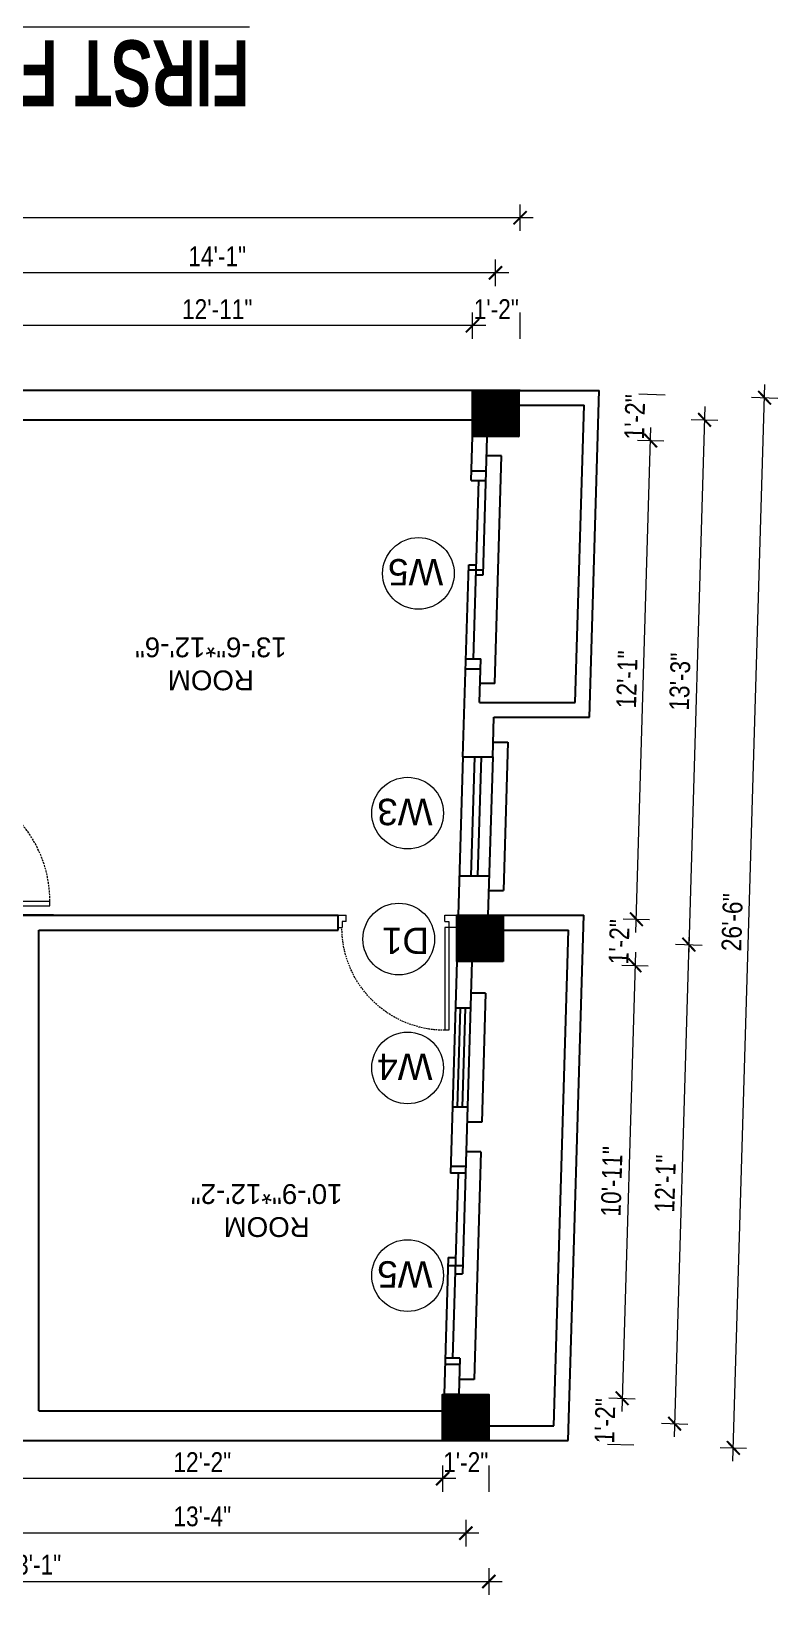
# Model space of a CAD drawing. Header units: inches. Extents: x -9985691 to 3643, y -3270716 to 4788.
# Drawn here: x -4967160.7 to -4966934.5, y -3265308.4 to -3264834.8 of the extents above; entities that cross this region are included whole.
import ezdxf

# ---------------------------------------------------------------- set-up
doc = ezdxf.new("R2010")
doc.units = ezdxf.units.IN
doc.header["$LTSCALE"] = 2
doc.header["$MEASUREMENT"] = 0
doc.header["$PDMODE"] = 34
doc.linetypes.add('HIDDEN', pattern=[0.375, 0.25, -0.125])
doc.layers.get('0').update_dxf_attribs({"linetype": 'CONTINUOUS'})
doc.layers.get('DEFPOINTS').update_dxf_attribs({"color": 141, "linetype": 'CONTINUOUS'})
doc.layers.add('A-Hatch', color=7, linetype='CONTINUOUS')
for name, color, linetype, lineweight in [('Annotate-Lite.w', 177, 'CONTINUOUS', 9), ('DIM 1-100', 4, 'CONTINUOUS', 13), ('Door-Window.w', 4, 'CONTINUOUS', 15), ('TEXT', 181, 'CONTINUOUS', 25), ('Text-100.w', 254, 'CONTINUOUS', 9)]:
    doc.layers.add(name, color=color, linetype=linetype, lineweight=lineweight)
doc.styles.add('Arial', font='arial.ttf', dxfattribs={"width": 0.8, "height": 12})
doc.styles.add('arial.', font='arial.ttf')
doc.styles.add('gaurav', font='arial.ttf')
doc.styles.get("Standard").update_dxf_attribs({"font": 'ARIALN.TTF'})
doc.dimstyles.new('1 by 96', dxfattribs={"dimtxt": 6, "dimasz": 4, "dimexe": 4, "dimexo": 4, "dimgap": 2, "dimtad": 1, "dimdec": 0, "dimzin": 0, "dimdsep": 46, "dimlunit": 4, "dimtxsty": 'Standard', "dimblk": 'ARCHTICK', "dimcen": 0, "dimdle": 4, "dimadec": 0, "dimazin": 0, "dimtfac": 1, "dimtdec": 0, "dimtix": 1, "dimtofl": 0, "dimtmove": 1, "dimatfit": 3, "dimldrblk": 'ARCHTICK', "dimfxl": 4, "dimfxlon": 1, "dimtolj": 1, "dimtzin": 0, "dimlwd": -1, "dimlwe": -1, "dimarcsym": 0})

# ---------------------------------------------------------------- blocks, each defined once
blk = doc.blocks.new('3-0')
at = {"ltscale": 3}
for p, q in [((11063.05, 10097.68), (11065.97, 10099.9)), ((11065.25, 10097.81), (11066.71, 10098.92)), ((11065.97, 10099.9), (11066.71, 10098.92)), ((11063.05, 10097.68), (11064.53, 10095.73)), ((11065.99, 10096.84), (11064.53, 10095.73)), ((11065.99, 10096.84), (11065.25, 10097.81)), ((11085.5, 10074.13), (11110.32, 10092.96)), ((11086.24, 10073.15), (11111.05, 10091.97)), ((11111.05, 10091.97), (11110.32, 10092.96)), ((11084.04, 10073.02), (11082.57, 10071.91)), ((11082.57, 10071.91), (11084.79, 10068.98)), ((11084.04, 10073.02), (11084.78, 10072.04)), ((11084.78, 10072.04), (11086.24, 10073.15)), ((11084.79, 10068.98), (11087.72, 10071.2)), ((11086.24, 10073.15), (11085.5, 10074.13)), ((11087.72, 10071.2), (11086.24, 10073.15))]:
    blk.add_line(p, q, dxfattribs=at)
at = {"layer": 'Door-Window.w', "color": 9, "linetype": 'HIDDEN', "lineweight": 18}
blk.add_arc((11085.5, 10074.13), 31.16, 37.1906, 127.1465, dxfattribs=at)
blk = doc.blocks.new('*D954')
at = {"layer": 'DEFPOINTS', "color": 0, "ltscale": 0.5, "transparency": 16777216}
for p in [(-4967036.03, -3265261.74), (-4967022.03, -3265261.74), (-4967036.03, -3265273.28)]:
    blk.add_point(p, dxfattribs=at)
at = {"layer": 'DIM 1-100', "color": 0, "ltscale": 0.5, "transparency": 16777216}
for p, q in [((-4967036.03, -3265269.28), (-4967036.03, -3265277.28)), ((-4967022.03, -3265269.28), (-4967022.03, -3265277.28))]:
    blk.add_line(p, q, dxfattribs=at)
at = {"layer": 'DIM 1-100', "color": 0, "ltscale": 0.5, "transparency": 16777216, "insert": (-4967029.03, -3265268.27), "char_height": 6, "attachment_point": 5}
blk.add_mtext('\\A1;1\'-2"', dxfattribs=at)
blk = doc.blocks.new('_ArchTick')
at = {"color": 0, "linetype": 'ByBlock', "const_width": 0.15}
blk.add_lwpolyline([(-0.5, -0.5), (0.5, 0.5)], dxfattribs=at)
blk = doc.blocks.new('*D955')
at = {"layer": 'DEFPOINTS', "color": 0, "ltscale": 0.5, "transparency": 16777216}
for p in [(-4967181.67, -3265261.74), (-4967036.03, -3265261.74), (-4967181.67, -3265273.28)]:
    blk.add_point(p, dxfattribs=at)
at = {"layer": 'DIM 1-100', "color": 0, "ltscale": 0.5, "transparency": 16777216}
for p, q in [((-4967181.67, -3265269.28), (-4967181.67, -3265277.28)), ((-4967036.03, -3265269.28), (-4967036.03, -3265277.28)), ((-4967032.03, -3265273.28), (-4967185.67, -3265273.28))]:
    blk.add_line(p, q, dxfattribs=at)
at = {"layer": 'DIM 1-100', "color": 0, "ltscale": 0.5, "transparency": 16777216, "xscale": 4, "yscale": 4, "zscale": 4, "rotation": 180}
blk.add_blockref('_ArchTick', (-4967181.67, -3265273.28), dxfattribs=at)
at = {"layer": 'DIM 1-100', "color": 0, "ltscale": 0.5, "transparency": 16777216, "xscale": 4, "yscale": 4, "zscale": 4}
blk.add_blockref('_ArchTick', (-4967036.03, -3265273.28), dxfattribs=at)
at = {"layer": 'DIM 1-100', "color": 0, "ltscale": 0.5, "transparency": 16777216, "insert": (-4967108.85, -3265268.27), "char_height": 6, "attachment_point": 5}
blk.add_mtext('\\A1;12\'-2"', dxfattribs=at)
blk = doc.blocks.new('*D961')
at = {"layer": 'DEFPOINTS', "color": 0, "ltscale": 0.5, "transparency": 16777216}
for p in [(-4967188.67, -3265254.74), (-4967029.03, -3265254.74), (-4967188.67, -3265289.8)]:
    blk.add_point(p, dxfattribs=at)
at = {"layer": 'DIM 1-100', "color": 0, "ltscale": 0.5, "transparency": 16777216}
for p, q in [((-4967188.67, -3265285.8), (-4967188.67, -3265293.8)), ((-4967029.03, -3265285.8), (-4967029.03, -3265293.8)), ((-4967025.03, -3265289.8), (-4967192.67, -3265289.8))]:
    blk.add_line(p, q, dxfattribs=at)
at = {"layer": 'DIM 1-100', "color": 0, "ltscale": 0.5, "transparency": 16777216, "xscale": 4, "yscale": 4, "zscale": 4, "rotation": 180}
blk.add_blockref('_ArchTick', (-4967188.67, -3265289.8), dxfattribs=at)
at = {"layer": 'DIM 1-100', "color": 0, "ltscale": 0.5, "transparency": 16777216, "xscale": 4, "yscale": 4, "zscale": 4}
blk.add_blockref('_ArchTick', (-4967029.03, -3265289.8), dxfattribs=at)
at = {"layer": 'DIM 1-100', "color": 0, "ltscale": 0.5, "transparency": 16777216, "insert": (-4967108.85, -3265284.74), "char_height": 6, "attachment_point": 5}
blk.add_mtext('\\A1;13\'-4"', dxfattribs=at)
blk = doc.blocks.new('*D964')
at = {"layer": 'DEFPOINTS', "color": 0, "ltscale": 0.5, "transparency": 16777216}
for p in [(-4967298.67, -3265261.74), (-4967022.03, -3265261.74), (-4967022.03, -3265304.44)]:
    blk.add_point(p, dxfattribs=at)
at = {"layer": 'DIM 1-100', "color": 0, "ltscale": 0.5, "transparency": 16777216}
for p, q in [((-4967298.67, -3265300.44), (-4967298.67, -3265308.44)), ((-4967022.03, -3265300.44), (-4967022.03, -3265308.44)), ((-4967302.67, -3265304.44), (-4967018.03, -3265304.44))]:
    blk.add_line(p, q, dxfattribs=at)
at = {"layer": 'DIM 1-100', "color": 0, "ltscale": 0.5, "transparency": 16777216, "xscale": 4, "yscale": 4, "zscale": 4, "rotation": 180}
blk.add_blockref('_ArchTick', (-4967298.67, -3265304.44), dxfattribs=at)
at = {"layer": 'DIM 1-100', "color": 0, "ltscale": 0.5, "transparency": 16777216, "xscale": 4, "yscale": 4, "zscale": 4}
blk.add_blockref('_ArchTick', (-4967022.03, -3265304.44), dxfattribs=at)
at = {"layer": 'DIM 1-100', "color": 0, "ltscale": 0.5, "transparency": 16777216, "insert": (-4967160.35, -3265299.38), "char_height": 6, "attachment_point": 5}
blk.add_mtext('\\A1;23\'-1"', dxfattribs=at)
blk = doc.blocks.new('*D966')
at = {"layer": 'DEFPOINTS', "color": 0, "ltscale": 0.5, "transparency": 16777216}
for p in [(-4967017.3, -3265102.62), (-4967017.71, -3265116.62), (-4966977.75, -3265117.8)]:
    blk.add_point(p, dxfattribs=at)
at = {"layer": 'DIM 1-100', "color": 0, "ltscale": 0.5, "transparency": 16777216}
for p, q in [((-4966981.34, -3265103.69), (-4966973.34, -3265103.92)), ((-4966981.75, -3265117.69), (-4966973.76, -3265117.92))]:
    blk.add_line(p, q, dxfattribs=at)
at = {"layer": 'DIM 1-100', "color": 0, "ltscale": 0.5, "transparency": 16777216, "insert": (-4966982.56, -3265110.66), "char_height": 6, "attachment_point": 5, "rotation": 88.2969}
blk.add_mtext('\\A1;1\'-2"', dxfattribs=at)
blk = doc.blocks.new('*D967')
at = {"layer": 'DEFPOINTS', "color": 0, "ltscale": 0.5, "transparency": 16777216}
for p in [(-4967012.99, -3264957.62), (-4966973.03, -3264958.8), (-4967017.3, -3265102.62)]:
    blk.add_point(p, dxfattribs=at)
at = {"layer": 'DIM 1-100', "color": 0, "ltscale": 0.5, "transparency": 16777216}
for p, q in [((-4966977.46, -3265107.8), (-4966972.91, -3264954.81)), ((-4966977.03, -3264958.69), (-4966969.03, -3264958.92)), ((-4966981.34, -3265103.69), (-4966973.34, -3265103.92))]:
    blk.add_line(p, q, dxfattribs=at)
at = {"layer": 'DIM 1-100', "color": 0, "ltscale": 0.5, "transparency": 16777216, "xscale": 4, "yscale": 4, "zscale": 4}
for p, rotation in [((-4966973.03, -3264958.8), 88.29686494986717), ((-4966977.34, -3265103.8), 268.2968649498672)]:
    blk.add_blockref('_ArchTick', p, dxfattribs=dict(at, rotation=rotation))
at = {"layer": 'DIM 1-100', "color": 0, "ltscale": 0.5, "transparency": 16777216, "insert": (-4966980.19, -3265031.16), "char_height": 6, "attachment_point": 5, "rotation": 88.2969}
blk.add_mtext('\\A1;12\'-1"', dxfattribs=at)
blk = doc.blocks.new('*D968')
at = {"layer": 'DEFPOINTS', "color": 0, "ltscale": 0.5, "transparency": 16777216}
for p in [(-4967012.57, -3264943.62), (-4966972.61, -3264944.8), (-4967012.99, -3264957.62)]:
    blk.add_point(p, dxfattribs=at)
at = {"layer": 'DIM 1-100', "color": 0, "ltscale": 0.5, "transparency": 16777216}
for p, q in [((-4966976.61, -3264944.69), (-4966968.61, -3264944.92)), ((-4966977.03, -3264958.69), (-4966969.03, -3264958.92))]:
    blk.add_line(p, q, dxfattribs=at)
at = {"layer": 'DIM 1-100', "color": 0, "ltscale": 0.5, "transparency": 16777216, "insert": (-4966977.83, -3264951.66), "char_height": 6, "attachment_point": 5, "rotation": 88.2969}
blk.add_mtext('\\A1;1\'-2"', dxfattribs=at)
blk = doc.blocks.new('*D969')
at = {"layer": 'DEFPOINTS', "color": 0, "ltscale": 0.5, "transparency": 16777216}
for p in [(-4967017.71, -3265116.62), (-4967022.03, -3265247.74), (-4966981.65, -3265248.94)]:
    blk.add_point(p, dxfattribs=at)
at = {"layer": 'DIM 1-100', "color": 0, "ltscale": 0.5, "transparency": 16777216}
for p, q in [((-4966977.64, -3265113.81), (-4966981.77, -3265252.94)), ((-4966981.75, -3265117.69), (-4966973.76, -3265117.92)), ((-4966985.65, -3265248.82), (-4966977.66, -3265249.06))]:
    blk.add_line(p, q, dxfattribs=at)
at = {"layer": 'DIM 1-100', "color": 0, "ltscale": 0.5, "transparency": 16777216, "xscale": 4, "yscale": 4, "zscale": 4}
for p, rotation in [((-4966977.75, -3265117.8), 88.2968649498672), ((-4966981.65, -3265248.94), 268.2968649498672)]:
    blk.add_blockref('_ArchTick', p, dxfattribs=dict(at, rotation=rotation))
at = {"layer": 'DIM 1-100', "color": 0, "ltscale": 0.5, "transparency": 16777216, "insert": (-4966984.77, -3265183.22), "char_height": 6, "attachment_point": 5, "rotation": 88.2969}
blk.add_mtext('\\A1;10\'-11"', dxfattribs=at)
blk = doc.blocks.new('*D970')
at = {"layer": 'DEFPOINTS', "color": 0, "ltscale": 0.5, "transparency": 16777216}
for p in [(-4967022.03, -3265247.74), (-4967022.03, -3265261.74), (-4966982.07, -3265262.93)]:
    blk.add_point(p, dxfattribs=at)
at = {"layer": 'DIM 1-100', "color": 0, "ltscale": 0.5, "transparency": 16777216}
for p, q in [((-4966985.65, -3265248.82), (-4966977.66, -3265249.06)), ((-4966986.07, -3265262.81), (-4966978.07, -3265263.05))]:
    blk.add_line(p, q, dxfattribs=at)
at = {"layer": 'DIM 1-100', "color": 0, "ltscale": 0.5, "transparency": 16777216, "insert": (-4966986.87, -3265255.79), "char_height": 6, "attachment_point": 5, "rotation": 88.2969}
blk.add_mtext('\\A1;1\'-2"', dxfattribs=at)
blk = doc.blocks.new('*D971')
at = {"layer": 'DEFPOINTS', "color": 0, "ltscale": 0.5, "transparency": 16777216}
for p in [(-4967019.99, -3264950.62), (-4967024.71, -3265109.62), (-4966961.43, -3265111.5)]:
    blk.add_point(p, dxfattribs=at)
at = {"layer": 'DIM 1-100', "color": 0, "ltscale": 0.5, "transparency": 16777216}
for p, q in [((-4966956.58, -3264948.5), (-4966961.55, -3265115.5)), ((-4966960.7, -3264952.38), (-4966952.7, -3264952.62)), ((-4966965.43, -3265111.38), (-4966957.43, -3265111.62))]:
    blk.add_line(p, q, dxfattribs=at)
at = {"layer": 'DIM 1-100', "color": 0, "ltscale": 0.5, "transparency": 16777216, "xscale": 4, "yscale": 4, "zscale": 4}
for p, rotation in [((-4966956.7, -3264952.5), 88.29686496677856), ((-4966961.43, -3265111.5), 268.2968649667786)]:
    blk.add_blockref('_ArchTick', p, dxfattribs=dict(at, rotation=rotation))
at = {"layer": 'DIM 1-100', "color": 0, "ltscale": 0.5, "transparency": 16777216, "insert": (-4966964.13, -3265031.85), "char_height": 6, "attachment_point": 5, "rotation": 88.2969}
blk.add_mtext('\\A1;13\'-3"', dxfattribs=at)
blk = doc.blocks.new('*D972')
at = {"layer": 'DEFPOINTS', "color": 0, "ltscale": 0.5, "transparency": 16777216}
for p in [(-4967024.71, -3265109.62), (-4967029.03, -3265254.74), (-4966965.74, -3265256.63)]:
    blk.add_point(p, dxfattribs=at)
at = {"layer": 'DIM 1-100', "color": 0, "ltscale": 0.5, "transparency": 16777216}
for p, q in [((-4966961.31, -3265107.5), (-4966965.86, -3265260.62)), ((-4966965.43, -3265111.38), (-4966957.43, -3265111.62)), ((-4966969.74, -3265256.51), (-4966961.75, -3265256.74))]:
    blk.add_line(p, q, dxfattribs=at)
at = {"layer": 'DIM 1-100', "color": 0, "ltscale": 0.5, "transparency": 16777216, "xscale": 4, "yscale": 4, "zscale": 4}
for p, rotation in [((-4966961.43, -3265111.5), 88.2968649498672), ((-4966965.74, -3265256.63), 268.2968649498672)]:
    blk.add_blockref('_ArchTick', p, dxfattribs=dict(at, rotation=rotation))
at = {"layer": 'DIM 1-100', "color": 0, "ltscale": 0.5, "transparency": 16777216, "insert": (-4966968.6, -3265183.91), "char_height": 6, "attachment_point": 5, "rotation": 88.2969}
blk.add_mtext('\\A1;12\'-1"', dxfattribs=at)
blk = doc.blocks.new('*D973')
at = {"layer": 'DEFPOINTS', "color": 0, "ltscale": 0.5, "transparency": 16777216}
for p in [(-4967012.57, -3264943.62), (-4966938.5, -3264945.82), (-4967022.03, -3265261.74)]:
    blk.add_point(p, dxfattribs=at)
at = {"layer": 'DIM 1-100', "color": 0, "ltscale": 0.5, "transparency": 16777216}
for p, q in [((-4966948.08, -3265267.94), (-4966938.38, -3264941.82)), ((-4966942.5, -3264945.7), (-4966934.5, -3264945.94)), ((-4966951.96, -3265263.83), (-4966943.96, -3265264.06))]:
    blk.add_line(p, q, dxfattribs=at)
at = {"layer": 'DIM 1-100', "color": 0, "ltscale": 0.5, "transparency": 16777216, "xscale": 4, "yscale": 4, "zscale": 4}
for p, rotation in [((-4966938.5, -3264945.82), 88.29686496679862), ((-4966947.96, -3265263.95), 268.2968649667986)]:
    blk.add_blockref('_ArchTick', p, dxfattribs=dict(at, rotation=rotation))
at = {"layer": 'DIM 1-100', "color": 0, "ltscale": 0.5, "transparency": 16777216, "insert": (-4966948.29, -3265104.73), "char_height": 6, "attachment_point": 5, "rotation": 88.2969}
blk.add_mtext('\\A1;26\'-6"', dxfattribs=at)
blk = doc.blocks.new('*D974')
at = {"layer": 'DEFPOINTS', "color": 0, "ltscale": 0.5, "transparency": 16777216}
for p in [(-4967026.99, -3264923.99), (-4967026.99, -3264943.62), (-4967012.57, -3264943.62)]:
    blk.add_point(p, dxfattribs=at)
at = {"layer": 'DIM 1-100', "color": 0, "ltscale": 0.5, "transparency": 16777216}
for p, q in [((-4967026.99, -3264927.99), (-4967026.99, -3264919.99)), ((-4967012.57, -3264927.99), (-4967012.57, -3264919.99))]:
    blk.add_line(p, q, dxfattribs=at)
at = {"layer": 'DIM 1-100', "color": 0, "ltscale": 0.5, "transparency": 16777216, "insert": (-4967019.78, -3264918.98), "char_height": 6, "attachment_point": 5}
blk.add_mtext('\\A1;1\'-2"', dxfattribs=at)
blk = doc.blocks.new('*D975')
at = {"layer": 'DEFPOINTS', "color": 0, "ltscale": 0.5, "transparency": 16777216}
for p in [(-4967181.67, -3264923.99), (-4967181.67, -3264943.62), (-4967026.99, -3264943.62)]:
    blk.add_point(p, dxfattribs=at)
at = {"layer": 'DIM 1-100', "color": 0, "ltscale": 0.5, "transparency": 16777216}
for p, q in [((-4967181.67, -3264927.99), (-4967181.67, -3264919.99)), ((-4967026.99, -3264927.99), (-4967026.99, -3264919.99)), ((-4967022.99, -3264923.99), (-4967185.67, -3264923.99))]:
    blk.add_line(p, q, dxfattribs=at)
at = {"layer": 'DIM 1-100', "color": 0, "ltscale": 0.5, "transparency": 16777216, "xscale": 4, "yscale": 4, "zscale": 4, "rotation": 180}
blk.add_blockref('_ArchTick', (-4967181.67, -3264923.99), dxfattribs=at)
at = {"layer": 'DIM 1-100', "color": 0, "ltscale": 0.5, "transparency": 16777216, "xscale": 4, "yscale": 4, "zscale": 4}
blk.add_blockref('_ArchTick', (-4967026.99, -3264923.99), dxfattribs=at)
at = {"layer": 'DIM 1-100', "color": 0, "ltscale": 0.5, "transparency": 16777216, "insert": (-4967104.33, -3264918.98), "char_height": 6, "attachment_point": 5}
blk.add_mtext('\\A1;12\'-11"', dxfattribs=at)
blk = doc.blocks.new('*D979')
at = {"layer": 'DEFPOINTS', "color": 0, "ltscale": 0.5, "transparency": 16777216}
for p in [(-4967188.67, -3264907.98), (-4967188.67, -3264950.62), (-4967019.99, -3264950.62)]:
    blk.add_point(p, dxfattribs=at)
at = {"layer": 'DIM 1-100', "color": 0, "ltscale": 0.5, "transparency": 16777216}
for p, q in [((-4967188.67, -3264911.98), (-4967188.67, -3264903.98)), ((-4967019.99, -3264911.98), (-4967019.99, -3264903.98)), ((-4967015.99, -3264907.98), (-4967192.67, -3264907.98))]:
    blk.add_line(p, q, dxfattribs=at)
at = {"layer": 'DIM 1-100', "color": 0, "ltscale": 0.5, "transparency": 16777216, "xscale": 4, "yscale": 4, "zscale": 4, "rotation": 180}
blk.add_blockref('_ArchTick', (-4967188.67, -3264907.98), dxfattribs=at)
at = {"layer": 'DIM 1-100', "color": 0, "ltscale": 0.5, "transparency": 16777216, "xscale": 4, "yscale": 4, "zscale": 4}
blk.add_blockref('_ArchTick', (-4967019.99, -3264907.98), dxfattribs=at)
at = {"layer": 'DIM 1-100', "color": 0, "ltscale": 0.5, "transparency": 16777216, "insert": (-4967104.33, -3264902.97), "char_height": 6, "attachment_point": 5}
blk.add_mtext('\\A1;14\'-1"', dxfattribs=at)
blk = doc.blocks.new('*D981')
at = {"layer": 'DEFPOINTS', "color": 0, "ltscale": 0.5, "transparency": 16777216}
for p in [(-4967362.03, -3264891.29), (-4967362.03, -3264943.62), (-4967012.57, -3264943.62)]:
    blk.add_point(p, dxfattribs=at)
at = {"layer": 'DIM 1-100', "color": 0, "ltscale": 0.5, "transparency": 16777216}
for p, q in [((-4967362.03, -3264895.29), (-4967362.03, -3264887.29)), ((-4967012.57, -3264895.29), (-4967012.57, -3264887.29)), ((-4967008.57, -3264891.29), (-4967366.03, -3264891.29))]:
    blk.add_line(p, q, dxfattribs=at)
at = {"layer": 'DIM 1-100', "color": 0, "ltscale": 0.5, "transparency": 16777216, "xscale": 4, "yscale": 4, "zscale": 4, "rotation": 180}
blk.add_blockref('_ArchTick', (-4967362.03, -3264891.29), dxfattribs=at)
at = {"layer": 'DIM 1-100', "color": 0, "ltscale": 0.5, "transparency": 16777216, "xscale": 4, "yscale": 4, "zscale": 4}
blk.add_blockref('_ArchTick', (-4967012.57, -3264891.29), dxfattribs=at)
at = {"layer": 'DIM 1-100', "color": 0, "ltscale": 0.5, "transparency": 16777216, "insert": (-4967187.3, -3264886.23), "char_height": 6, "attachment_point": 5}
blk.add_mtext('\\A1;29\'-1"', dxfattribs=at)

msp = doc.modelspace()

# ---------------------------------------------------------------- hatches: boundary and pattern name
at = {"layer": 'A-Hatch', "ltscale": 0.5}
h = msp.add_hatch(dxfattribs=at)
h.set_pattern_fill('ANSI31', color=256, angle=180)
h.set_pattern_definition([(225, (-9942121.86287, -6529628.94626), (0.0883883476483, -0.0883883476483), [])])
h.paths.add_polyline_path([(-4967026.99, -3264957.62), (-4967012.99, -3264957.62), (-4967012.99, -3264943.62), (-4967026.99, -3264943.62)])
h = msp.add_hatch(dxfattribs=at)
h.set_pattern_fill('ANSI31', color=256, angle=180)
h.set_pattern_definition([(225, (-9942126.59059, -6529787.94626), (0.0883883476483, -0.0883883476483), [])])
h.paths.add_polyline_path([(-4967031.71, -3265116.62), (-4967017.71, -3265116.62), (-4967017.71, -3265102.62), (-4967031.71, -3265102.62)])
h = msp.add_hatch(dxfattribs=at)
h.set_pattern_fill('ANSI31', color=256, angle=180)
h.set_pattern_definition([(225, (-9942130.9058, -6529933.07322), (0.0883883476483, -0.0883883476483), [])])
h.paths.add_polyline_path([(-4967036.03, -3265261.74), (-4967022.03, -3265261.74), (-4967022.03, -3265247.74), (-4967036.03, -3265247.74)])

# ---------------------------------------------------------------- linework, layer by layer
at = {"ltscale": 0.5}
for p, q in [((-4967012.57, -3264943.62), (-4967362.03, -3264943.62)), ((-4967012.57, -3264943.62), (-4966988.56, -3264943.62)), ((-4966991.5, -3265042.62), (-4966988.56, -3264943.62)), ((-4967012.99, -3264948.12), (-4966993.19, -3264948.12)), ((-4966995.87, -3265038.12), (-4966993.19, -3264948.12)), ((-4967026.99, -3264952.62), (-4967181.67, -3264952.62)), ((-4967027.38, -3264970.93), (-4967026.99, -3264957.62)), ((-4967023.73, -3264999.43), (-4967022.49, -3264957.75)), ((-4967018.15, -3264963.43), (-4967022.66, -3264963.43)), ((-4967020.21, -3265032.43), (-4967018.15, -3264963.43)), ((-4967027.38, -3264970.93), (-4967022.88, -3264970.93)), ((-4967027.29, -3264967.93), (-4967022.79, -3264967.93)), ((-4967025.13, -3264970.93), (-4967026.74, -3265024.93)), ((-4967029.87, -3265054.62), (-4967028.14, -3264996.43)), ((-4967028.18, -3264997.93), (-4967023.68, -3264997.93)), ((-4967028.14, -3264996.43), (-4967025.89, -3264996.43)), ((-4967025.98, -3264999.43), (-4967023.73, -3264999.43)), ((-4967028.99, -3265024.93), (-4967024.49, -3265024.93)), ((-4967024.88, -3265038.12), (-4967024.49, -3265024.93)), ((-4967029.08, -3265027.93), (-4967024.57, -3265027.93)), ((-4967020.21, -3265032.43), (-4967024.71, -3265032.43)), ((-4967024.88, -3265038.12), (-4966995.87, -3265038.12)), ((-4967020.87, -3265054.62), (-4967020.51, -3265042.62)), ((-4967020.51, -3265042.62), (-4966991.5, -3265042.62)), ((-4967020.73, -3265050.12), (-4967016.23, -3265050.12)), ((-4967016.23, -3265050.12), (-4967017.57, -3265095.12)), ((-4967029.87, -3265054.62), (-4967031.3, -3265102.62)), ((-4967029.87, -3265054.62), (-4967020.87, -3265054.62)), ((-4967026.37, -3265054.62), (-4967027.44, -3265090.62)), ((-4967024.37, -3265054.62), (-4967025.44, -3265090.62)), ((-4967020.87, -3265054.62), (-4967022.29, -3265102.62)), ((-4967030.94, -3265090.62), (-4967021.94, -3265090.62)), ((-4967022.07, -3265095.12), (-4967017.57, -3265095.12)), ((-4967153.92, -3265102.62), (-4967248.67, -3265102.62)), ((-4967172.84, -3265102.62), (-4967067.71, -3265102.62)), ((-4967067.71, -3265107.12), (-4967067.71, -3265102.62)), ((-4967017.71, -3265102.62), (-4966993.29, -3265102.62)), ((-4966998.02, -3265261.74), (-4966993.29, -3265102.62)), ((-4967158.42, -3265107.12), (-4967067.71, -3265107.12)), ((-4967158.42, -3265252.74), (-4967158.42, -3265107.12)), ((-4967017.71, -3265107.12), (-4966997.92, -3265107.12)), ((-4967002.39, -3265257.24), (-4966997.92, -3265107.12)), ((-4967031.71, -3265116.62), (-4967033.62, -3265180.74)), ((-4967027.21, -3265116.62), (-4967030.03, -3265211.24)), ((-4967023, -3265126.24), (-4967027.5, -3265126.24)), ((-4967023, -3265126.24), (-4967024.16, -3265165.24)), ((-4967027.63, -3265130.74), (-4967032.13, -3265130.74)), ((-4967031.53, -3265160.74), (-4967030.63, -3265130.74)), ((-4967030.02, -3265160.74), (-4967029.13, -3265130.74)), ((-4967028.52, -3265160.74), (-4967033.03, -3265160.74)), ((-4967024.16, -3265165.24), (-4967028.66, -3265165.24)), ((-4967024.42, -3265174.24), (-4967028.93, -3265174.24)), ((-4967024.42, -3265174.24), (-4967026.47, -3265243.24)), ((-4967029.06, -3265178.74), (-4967033.56, -3265178.74)), ((-4967029.12, -3265180.74), (-4967033.62, -3265180.74)), ((-4967031.37, -3265180.74), (-4967033.03, -3265236.74)), ((-4967034.38, -3265206.24), (-4967035.61, -3265247.74)), ((-4967034.38, -3265206.24), (-4967032.13, -3265206.24)), ((-4967034.45, -3265208.74), (-4967029.95, -3265208.74)), ((-4967032.28, -3265211.24), (-4967030.03, -3265211.24)), ((-4967030.84, -3265238.74), (-4967035.34, -3265238.74)), ((-4967030.78, -3265236.74), (-4967035.29, -3265236.74)), ((-4967030.78, -3265236.74), (-4967031.11, -3265247.74)), ((-4967026.47, -3265243.24), (-4967030.98, -3265243.24)), ((-4967031.11, -3265247.74), (-4967035.61, -3265247.74)), ((-4967158.42, -3265252.74), (-4967036.03, -3265252.74)), ((-4967022.03, -3265257.24), (-4967002.39, -3265257.24)), ((-4967316.67, -3265261.74), (-4967022.03, -3265261.74)), ((-4967022.03, -3265261.74), (-4966998.02, -3265261.74))]:
    msp.add_line(p, q, dxfattribs=at)
for points in [[(-4967012.99, -3264957.62), (-4967026.99, -3264957.62), (-4967026.99, -3264943.62), (-4967012.99, -3264943.62)], [(-4967017.71, -3265116.62), (-4967031.71, -3265116.62), (-4967031.71, -3265102.62), (-4967017.71, -3265102.62)], [(-4967022.03, -3265261.74), (-4967036.03, -3265261.74), (-4967036.03, -3265247.74), (-4967022.03, -3265247.74)]]:
    msp.add_lwpolyline(points, close=True, dxfattribs=at)
at = {"layer": 'Annotate-Lite.w', "ltscale": 0.005}
for centre in [(-4967043.37, -3264999.05), (-4967046.63, -3265071.67), (-4967049.34, -3265109.8), (-4967046.63, -3265148.87), (-4967046.63, -3265211.75)]:
    msp.add_circle(centre, 10.86, dxfattribs=at)

# ---------------------------------------------------------------- block references
at = {"layer": 'Door-Window.w', "linetype": 'ByBlock'}
for p, xscale, yscale, zscale, rotation in [((-4984593.99, -3266654.86), 1.166422579283982, 1.166422579009098, 1.166422579240944, 322.8475757026038), ((-4965701.22, -3250189.77), -0.9997907823099145, 0.9997907820742985, 0.9997907822730241, 127.152424295913)]:
    msp.add_blockref('3-0', p, dxfattribs=dict(at, xscale=xscale, yscale=yscale, zscale=zscale, rotation=rotation))

# ---------------------------------------------------------------- texts
at = {"layer": 'Annotate-Lite.w', "ltscale": 0.005, "char_height": 8, "style": 'gaurav'}
for s, insert, attachment_point, rotation in [('W5', (-4967035.83, -3265002.7), 1, 180), ('W3', (-4967039.09, -3265075.32), 1, 180), ('D1', (-4967054.43, -3265114.35), 3, 179.9618), ('W4', (-4967039.09, -3265152.52), 1, 180), ('W5', (-4967039.09, -3265215.4), 1, 180)]:
    msp.add_mtext_dynamic_manual_height_columns(s, width=8, gutter_width=100, heights=[0], dxfattribs=dict(at, insert=insert, attachment_point=attachment_point, rotation=rotation))
at = {"layer": 'TEXT', "lineweight": -2, "char_height": 6, "attachment_point": 5, "rotation": 180, "style": 'arial.'}
for s, insert in [('ROOM\\P13\'-6"*12\'-6"', (-4967106.26, -3265026.4)), ('ROOM\\P10\'-9"*12\'-2"', (-4967089.35, -3265192.02))]:
    msp.add_mtext_dynamic_manual_height_columns(s, width=45.7314, gutter_width=30, heights=[0], dxfattribs=dict(at, insert=insert))
at = {"layer": 'Text-100.w', "insert": (-4967183.16, -3264857.56), "char_height": 20, "width": 569.1024, "attachment_point": 2, "rotation": 180, "style": 'Arial'}
msp.add_mtext('\\A1;{\\fArial Narrow|b1|i0|c0|p34;\\LFIRST FLOOR PLAN\\P\\fArial Narrow|b0|i0|c0|p34;\\H0.8x;\\lAREA : 737.88 SQ. FT.\\H1.02306x; }', dxfattribs=at)

# ---------------------------------------------------------------- dimensions: what is measured, and where the dimension line sits
at = {"layer": 'DIM 1-100', "ltscale": 0.5}
for base, p1, p2, angle, picture, middle in [((-4967362.03, -3264891.29), (-4967012.57, -3264943.62), (-4967362.03, -3264943.62), 180, '*D981', (-4967187.3, -3264886.23)), ((-4967188.67, -3264907.98), (-4967019.99, -3264950.62), (-4967188.67, -3264950.62), 180, '*D979', (-4967104.33, -3264902.97)), ((-4967181.67, -3264923.99), (-4967026.99, -3264943.62), (-4967181.67, -3264943.62), 180, '*D975', (-4967104.33, -3264918.98)), ((-4967026.99, -3264923.99), (-4967012.57, -3264943.62), (-4967026.99, -3264943.62), 180, '*D974', (-4967019.78, -3264918.98)), ((-4966972.61, -3264944.8), (-4967012.99, -3264957.62), (-4967012.57, -3264943.62), 88.2969, '*D968', (-4966977.83, -3264951.66)), ((-4966973.03, -3264958.8), (-4967017.3, -3265102.62), (-4967012.99, -3264957.62), 88.2969, '*D967', (-4966980.19, -3265031.16)), ((-4966965.74, -3265256.63), (-4967024.71, -3265109.62), (-4967029.03, -3265254.74), 88.2969, '*D972', (-4966968.6, -3265183.91)), ((-4966981.65, -3265248.94), (-4967017.71, -3265116.62), (-4967022.03, -3265247.74), 88.2969, '*D969', (-4966984.77, -3265183.22)), ((-4966982.07, -3265262.93), (-4967022.03, -3265247.74), (-4967022.03, -3265261.74), 88.2969, '*D970', (-4966986.87, -3265255.79)), ((-4967188.67, -3265289.8), (-4967029.03, -3265254.74), (-4967188.67, -3265254.74), 180, '*D961', (-4967108.85, -3265284.74)), ((-4967022.03, -3265304.44), (-4967298.67, -3265261.74), (-4967022.03, -3265261.74), 180, '*D964', (-4967160.35, -3265299.38)), ((-4967181.67, -3265273.28), (-4967036.03, -3265261.74), (-4967181.67, -3265261.74), 180, '*D955', (-4967108.85, -3265268.27)), ((-4967036.03, -3265273.28), (-4967022.03, -3265261.74), (-4967036.03, -3265261.74), 180, '*D954', (-4967029.03, -3265268.27))]:
    dim = msp.add_linear_dim(base=base, p1=p1, p2=p2, angle=angle, dimstyle='1 by 96', dxfattribs=at)
    dim.commit()
    dim.dimension.update_dxf_attribs({"geometry": picture, "text_midpoint": middle})
for p1, p2, distance, picture, middle in [((-4967022.03, -3265261.74), (-4967012.57, -3264943.62), -74.1, '*D973', (-4966948.29, -3265104.73)), ((-4967019.99, -3264950.62), (-4967024.71, -3265109.62), 63.31, '*D971', (-4966964.13, -3265031.85)), ((-4967017.3, -3265102.62), (-4967017.71, -3265116.62), 39.98, '*D966', (-4966982.56, -3265110.66))]:
    dim = msp.add_aligned_dim(p1=p1, p2=p2, distance=distance, dimstyle='1 by 96', dxfattribs=at)
    dim.commit()
    dim.dimension.update_dxf_attribs({"geometry": picture, "text_midpoint": middle})

doc.saveas('drawing.dxf')
